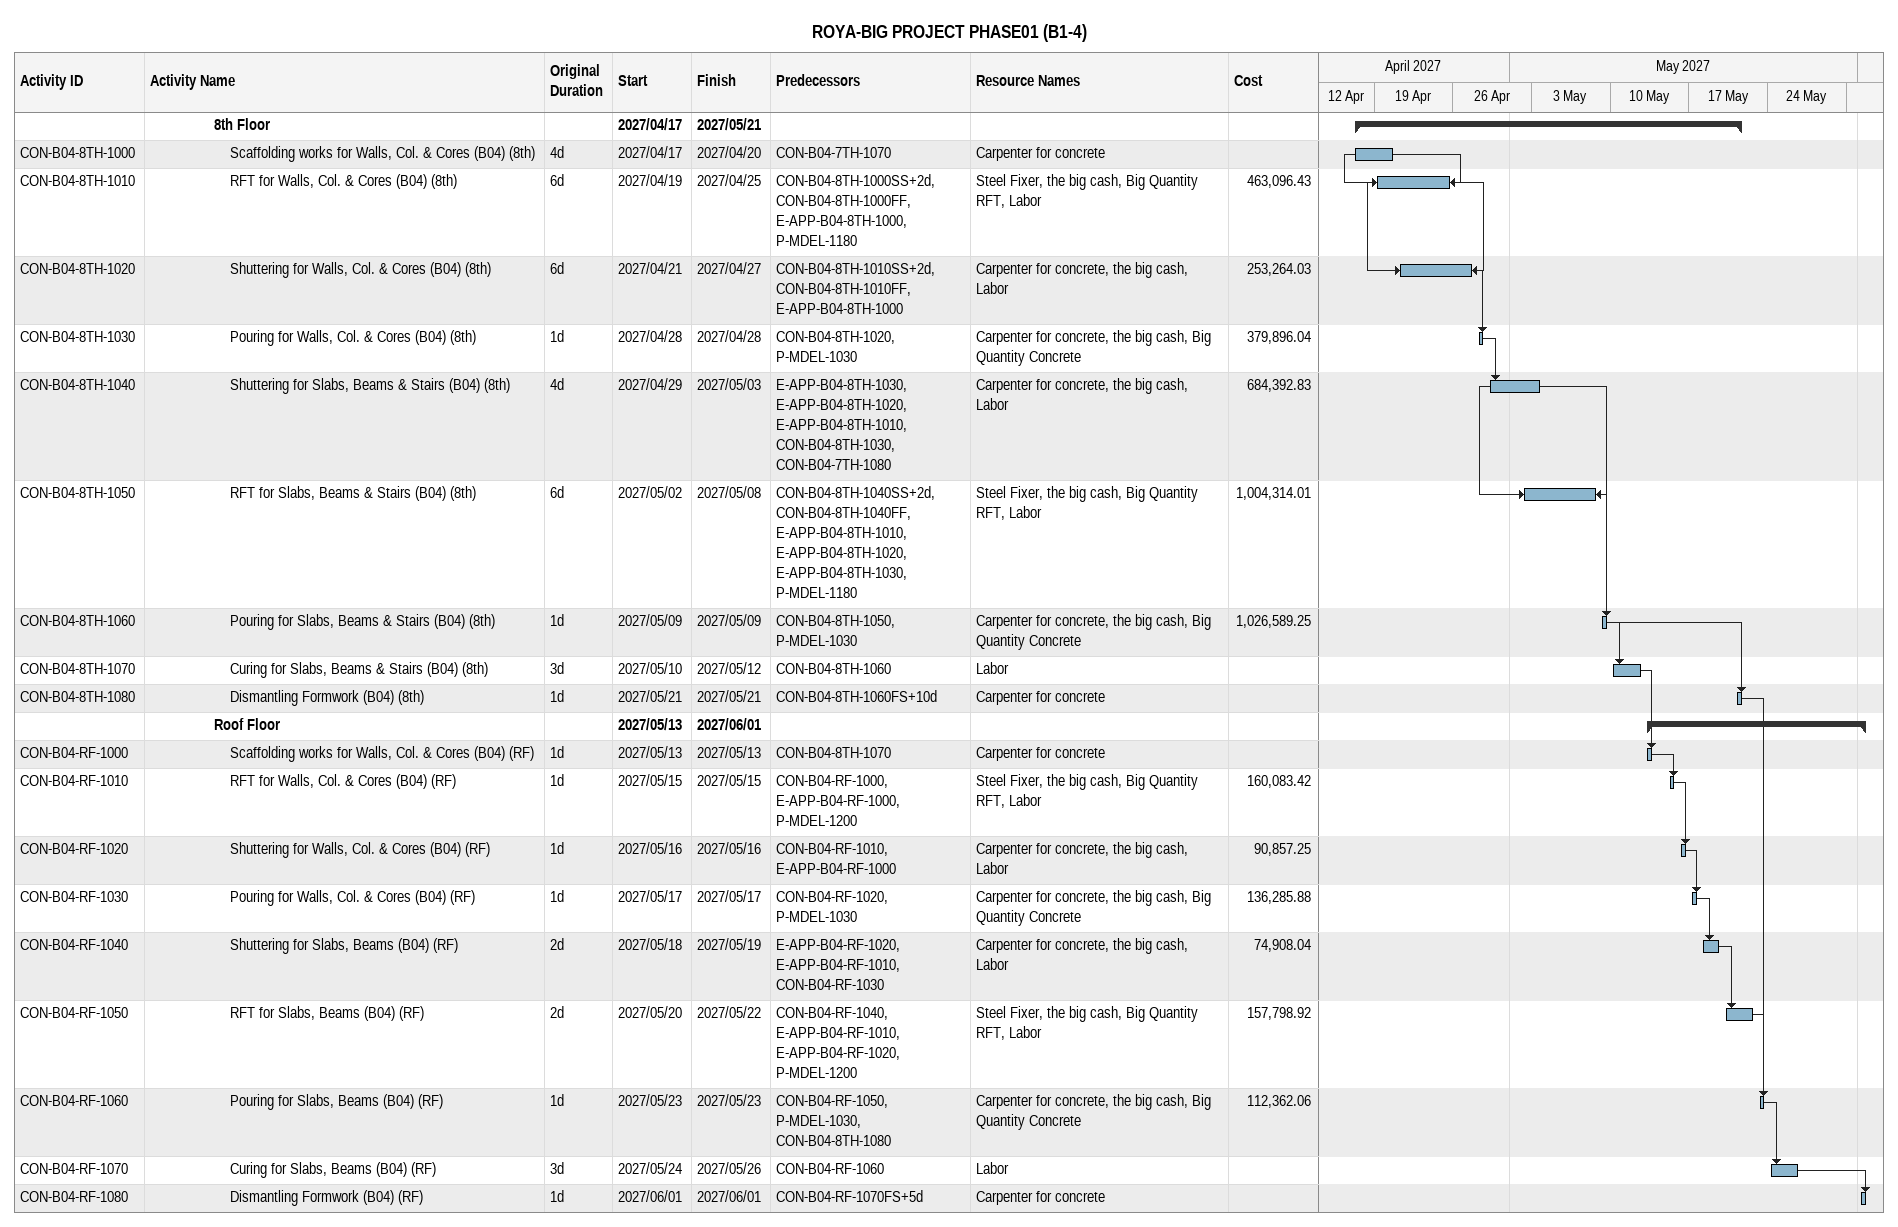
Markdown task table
ROYA-BIG PROJECT PHASE01 (B1-4)

| ID | Level | Task | Original duration | Start | Finish | Predecessors | Resources | Cost |
|---|---|---|---|---|---|---|---|---|
|  | 5 | **8th Floor** |  | 2027-04-17 | 2027-05-21 |  |  |  |
| CON-B04-8TH-1000 | 6 | Scaffolding works for Walls, Col. & Cores (B04) (8th) | 4d | 2027-04-17 | 2027-04-20 | CON-B04-7TH-1070 | Carpenter for concrete |  |
| CON-B04-8TH-1010 | 6 | RFT for Walls, Col. & Cores (B04) (8th) | 6d | 2027-04-19 | 2027-04-25 | CON-B04-8TH-1000SS+2d, CON-B04-8TH-1000FF, E-APP-B04-8TH-1000, P-MDEL-1180 | Steel Fixer, the big cash, Big Quantity RFT, Labor | 463096.43 |
| CON-B04-8TH-1020 | 6 | Shuttering for Walls, Col. & Cores (B04) (8th) | 6d | 2027-04-21 | 2027-04-27 | CON-B04-8TH-1010SS+2d, CON-B04-8TH-1010FF, E-APP-B04-8TH-1000 | Carpenter for concrete, the big cash, Labor | 253264.03 |
| CON-B04-8TH-1030 | 6 | Pouring for Walls, Col. & Cores (B04) (8th) | 1d | 2027-04-28 | 2027-04-28 | CON-B04-8TH-1020, P-MDEL-1030 | Carpenter for concrete, the big cash, Big Quantity Concrete | 379896.04 |
| CON-B04-8TH-1040 | 6 | Shuttering for Slabs, Beams & Stairs (B04) (8th) | 4d | 2027-04-29 | 2027-05-03 | E-APP-B04-8TH-1030, E-APP-B04-8TH-1020, E-APP-B04-8TH-1010, CON-B04-8TH-1030, CON-B04-7TH-1080 | Carpenter for concrete, the big cash, Labor | 684392.83 |
| CON-B04-8TH-1050 | 6 | RFT for Slabs, Beams & Stairs (B04) (8th) | 6d | 2027-05-02 | 2027-05-08 | CON-B04-8TH-1040SS+2d, CON-B04-8TH-1040FF, E-APP-B04-8TH-1010, E-APP-B04-8TH-1020, E-APP-B04-8TH-1030, P-MDEL-1180 | Steel Fixer, the big cash, Big Quantity RFT, Labor | 1004314.01 |
| CON-B04-8TH-1060 | 6 | Pouring for Slabs, Beams & Stairs (B04) (8th) | 1d | 2027-05-09 | 2027-05-09 | CON-B04-8TH-1050, P-MDEL-1030 | Carpenter for concrete, the big cash, Big Quantity Concrete | 1026589.25 |
| CON-B04-8TH-1070 | 6 | Curing for Slabs, Beams & Stairs (B04) (8th) | 3d | 2027-05-10 | 2027-05-12 | CON-B04-8TH-1060 | Labor |  |
| CON-B04-8TH-1080 | 6 | Dismantling Formwork (B04) (8th) | 1d | 2027-05-21 | 2027-05-21 | CON-B04-8TH-1060FS+10d | Carpenter for concrete |  |
|  | 5 | **Roof Floor** |  | 2027-05-13 | 2027-06-01 |  |  |  |
| CON-B04-RF-1000 | 6 | Scaffolding works for Walls, Col. & Cores (B04) (RF) | 1d | 2027-05-13 | 2027-05-13 | CON-B04-8TH-1070 | Carpenter for concrete |  |
| CON-B04-RF-1010 | 6 | RFT for Walls, Col. & Cores (B04) (RF) | 1d | 2027-05-15 | 2027-05-15 | CON-B04-RF-1000, E-APP-B04-RF-1000, P-MDEL-1200 | Steel Fixer, the big cash, Big Quantity RFT, Labor | 160083.42 |
| CON-B04-RF-1020 | 6 | Shuttering for Walls, Col. & Cores (B04) (RF) | 1d | 2027-05-16 | 2027-05-16 | CON-B04-RF-1010, E-APP-B04-RF-1000 | Carpenter for concrete, the big cash, Labor | 90857.25 |
| CON-B04-RF-1030 | 6 | Pouring for Walls, Col. & Cores (B04) (RF) | 1d | 2027-05-17 | 2027-05-17 | CON-B04-RF-1020, P-MDEL-1030 | Carpenter for concrete, the big cash, Big Quantity Concrete | 136285.88 |
| CON-B04-RF-1040 | 6 | Shuttering for Slabs, Beams (B04) (RF) | 2d | 2027-05-18 | 2027-05-19 | E-APP-B04-RF-1020, E-APP-B04-RF-1010, CON-B04-RF-1030 | Carpenter for concrete, the big cash, Labor | 74908.04 |
| CON-B04-RF-1050 | 6 | RFT for Slabs, Beams (B04) (RF) | 2d | 2027-05-20 | 2027-05-22 | CON-B04-RF-1040, E-APP-B04-RF-1010, E-APP-B04-RF-1020, P-MDEL-1200 | Steel Fixer, the big cash, Big Quantity RFT, Labor | 157798.92 |
| CON-B04-RF-1060 | 6 | Pouring for Slabs, Beams (B04) (RF) | 1d | 2027-05-23 | 2027-05-23 | CON-B04-RF-1050, P-MDEL-1030, CON-B04-8TH-1080 | Carpenter for concrete, the big cash, Big Quantity Concrete | 112362.06 |
| CON-B04-RF-1070 | 6 | Curing for Slabs, Beams (B04) (RF) | 3d | 2027-05-24 | 2027-05-26 | CON-B04-RF-1060 | Labor |  |
| CON-B04-RF-1080 | 6 | Dismantling Formwork (B04) (RF) | 1d | 2027-06-01 | 2027-06-01 | CON-B04-RF-1070FS+5d | Carpenter for concrete |  |
